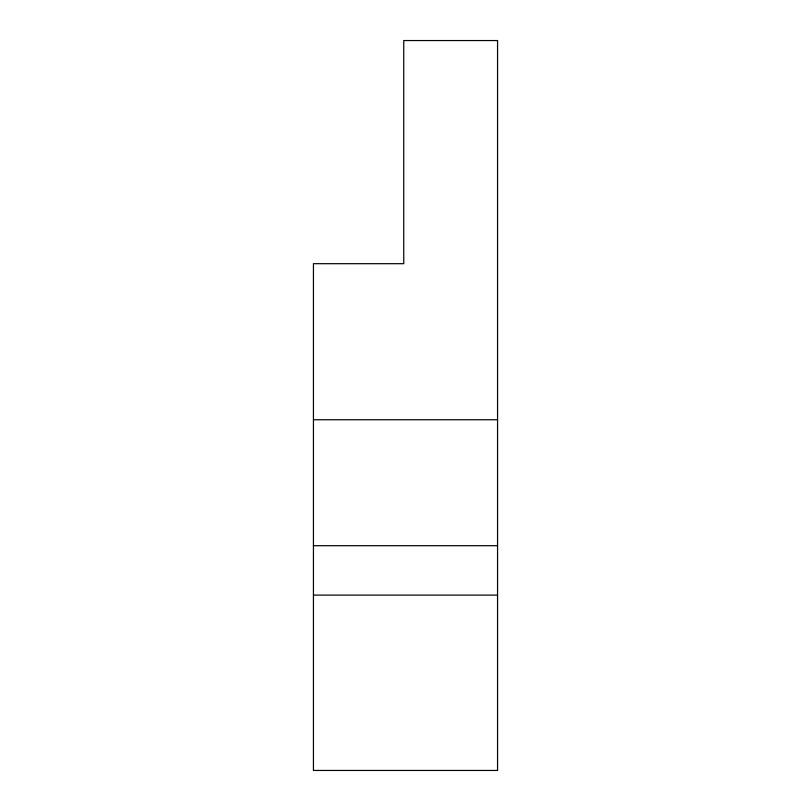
<?xml version="1.0" encoding="UTF-8"?>
<svg xmlns="http://www.w3.org/2000/svg" width="811" height="811" viewBox="0 0 811 811"><rect width="100%" height="100%" fill="white"/><g stroke="black" fill="none" stroke-linecap="round" stroke-linejoin="round"><path stroke-width="1.22" d="M313.441 419.743L497.559 419.743M313.441 545.691L497.559 545.691M313.441 595.102L497.559 595.102M497.559 40.55L403.746 40.55L403.746 263.687L313.441 263.687L313.441 770.45L497.559 770.45L497.559 40.55"/></g></svg>
